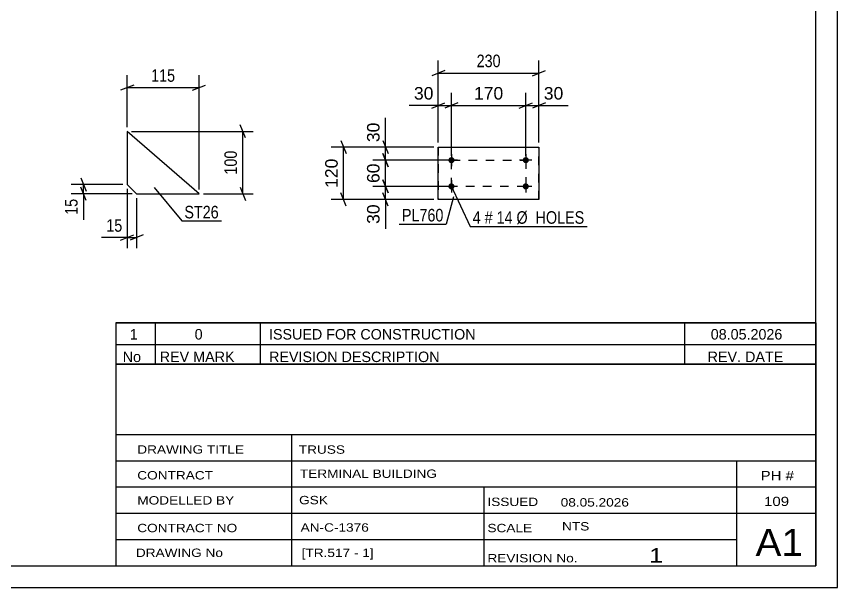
# Model space of a CAD drawing. Header units: millimetres. Extents: x 0 to 420, y 0 to 297.
# Drawn here: x 232.2 to 420, y 0 to 130.5 of the extents above; entities that cross this region are included whole.
import ezdxf

# ---------------------------------------------------------------- set-up
doc = ezdxf.new("R2010")
doc.units = ezdxf.units.MM
doc.linetypes.add('DXK_LINE_DOT2', pattern=[3.9198, 1.9599, -1.9599])
doc.styles.add('Arial', font='ARIAL.TTF', dxfattribs={"height": 0.2})
doc.styles.add('Arial Narrow', font='ARIALN.TTF', dxfattribs={"height": 0.2})

# ---------------------------------------------------------------- blocks, each defined once
blk = doc.blocks.new('Unknown-318883881-1115')
at = {"color": 5, "linetype": 'Continuous'}
for p, q in [((420, 0), (420, 297)), ((415, 5), (415, 292)), ((5, 5), (415, 5)), ((0, 0), (420, 0))]:
    blk.add_line(p, q, dxfattribs=at)
blk = doc.blocks.new('Bolt-318883881-3354 - 3320')
at = {"linetype": 'Continuous'}
for points in [[(331.01, 97.7), (331.02, 97.84), (331.07, 97.98), (331.14, 98.11), (331.24, 98.22), (331.36, 98.3), (331.49, 98.36), (331.63, 98.39), (331.78, 98.39), (331.92, 98.36), (332.06, 98.3), (332.18, 98.22), (332.27, 98.11), (332.35, 97.98), (332.39, 97.84), (332.41, 97.7), (332.39, 97.55), (332.35, 97.41), (332.27, 97.29), (332.18, 97.18), (332.06, 97.09), (331.92, 97.03), (331.78, 97), (331.63, 97), (331.49, 97.03), (331.36, 97.09), (331.24, 97.18), (331.14, 97.29), (331.07, 97.41), (331.02, 97.55)], [(348.01, 97.7), (348.02, 97.84), (348.07, 97.98), (348.14, 98.11), (348.24, 98.22), (348.36, 98.3), (348.49, 98.36), (348.63, 98.39), (348.78, 98.39), (348.92, 98.36), (349.06, 98.3), (349.18, 98.22), (349.27, 98.11), (349.35, 97.98), (349.39, 97.84), (349.41, 97.7), (349.39, 97.55), (349.35, 97.41), (349.27, 97.29), (349.18, 97.18), (349.06, 97.09), (348.92, 97.03), (348.78, 97), (348.63, 97), (348.49, 97.03), (348.36, 97.09), (348.24, 97.18), (348.14, 97.29), (348.07, 97.41), (348.02, 97.55)], [(331.01, 91.7), (331.02, 91.84), (331.07, 91.98), (331.14, 92.11), (331.24, 92.22), (331.36, 92.3), (331.49, 92.36), (331.63, 92.39), (331.78, 92.39), (331.92, 92.36), (332.06, 92.3), (332.18, 92.22), (332.27, 92.11), (332.35, 91.98), (332.39, 91.84), (332.41, 91.7), (332.39, 91.55), (332.35, 91.41), (332.27, 91.29), (332.18, 91.18), (332.06, 91.09), (331.92, 91.03), (331.78, 91), (331.63, 91), (331.49, 91.03), (331.36, 91.09), (331.24, 91.18), (331.14, 91.29), (331.07, 91.41), (331.02, 91.55)], [(348.01, 91.7), (348.02, 91.84), (348.07, 91.98), (348.14, 92.11), (348.24, 92.22), (348.36, 92.3), (348.49, 92.36), (348.63, 92.39), (348.78, 92.39), (348.92, 92.36), (349.06, 92.3), (349.18, 92.22), (349.27, 92.11), (349.35, 91.98), (349.39, 91.84), (349.41, 91.7), (349.39, 91.55), (349.35, 91.41), (349.27, 91.29), (349.18, 91.18), (349.06, 91.09), (348.92, 91.03), (348.78, 91), (348.63, 91), (348.49, 91.03), (348.36, 91.09), (348.24, 91.18), (348.14, 91.29), (348.07, 91.41), (348.02, 91.55)]]:
    blk.add_hatch(color=1, dxfattribs=at).paths.add_polyline_path(points)
at = {"color": 1, "linetype": 'Continuous'}
for p, q in [((333.11, 97.7), (330.31, 97.7)), ((331.71, 99.1), (331.71, 96.3)), ((350.11, 97.7), (347.31, 97.7)), ((348.71, 99.1), (348.71, 96.3)), ((331.71, 93.1), (331.71, 90.3)), ((348.71, 93.1), (348.71, 90.3)), ((333.11, 91.7), (330.31, 91.7)), ((350.11, 91.7), (347.31, 91.7))]:
    blk.add_line(p, q, dxfattribs=at)
blk = doc.blocks.new('Part-318883881-3369 - 3320')
at = {"color": 2, "linetype": 'Continuous'}
for p, q in [((328.71, 88.7), (328.71, 100.7)), ((328.71, 100.7), (328.71, 100.7)), ((328.71, 100.7), (351.71, 100.7)), ((351.71, 100.7), (351.71, 88.7)), ((328.71, 88.7), (328.71, 88.7)), ((351.71, 88.7), (328.71, 88.7))]:
    blk.add_line(p, q, dxfattribs=at)
at = {"color": 7, "linetype": 'DXK_LINE_DOT2'}
for p, q in [((328.71, 100.7), (328.71, 88.7)), ((328.71, 100.7), (328.71, 100.7)), ((351.71, 88.7), (351.71, 100.7)), ((328.71, 88.7), (328.71, 88.7))]:
    blk.add_line(p, q, dxfattribs=at)
blk = doc.blocks.new('Part-318883881-3224 - 3208')
at = {"color": 2, "linetype": 'Continuous'}
for p, q in [((257.58, 104.27), (257.58, 92.13)), ((274.01, 89.99), (257.58, 104.27)), ((257.58, 92.13), (259.72, 89.99)), ((259.72, 89.99), (274.01, 89.99))]:
    blk.add_line(p, q, dxfattribs=at)
blk = doc.blocks.new('Rectangle-318883881-3438 - 3320')
at = {"color": 1, "linetype": 'DXK_LINE_DOT2'}
blk.add_lwpolyline([(331.71, 97.7), (348.71, 97.7), (348.71, 91.7), (331.71, 91.7), (331.71, 97.7)], close=True, dxfattribs=at)
blk = doc.blocks.new('StraightDimension-318883881-3428 - 3320')
at = {"color": 7, "linetype": 'Continuous'}
for p, q in [((306.46, 102.2), (307.66, 99.2)), ((327.71, 100.7), (304.21, 100.7)), ((307.06, 88.7), (307.06, 100.7)), ((307.66, 87.2), (306.46, 90.2)), ((327.71, 88.7), (304.21, 88.7))]:
    blk.add_line(p, q, dxfattribs=at)
at = {"color": 0}
blk.add_wipeout([(306.31, 98.63), (302.11, 98.63), (302.11, 90.76), (306.31, 90.76)], dxfattribs=at)
at = {"color": 3, "style": 'Arial'}
blk.add_text('120', height=2.865, rotation=90.0002, dxfattribs=at).set_placement((305.71, 91.36))
blk = doc.blocks.new('StraightDimension-318883881-4844 - 3320')
at = {"color": 7, "linetype": 'Continuous'}
for p, q in [((348.71, 98.7), (348.71, 113.05)), ((351.71, 101.7), (351.71, 113.05)), ((347.21, 109.6), (350.21, 110.8)), ((353.21, 110.8), (350.21, 109.6)), ((348.71, 110.2), (351.71, 110.2))]:
    blk.add_line(p, q, dxfattribs=at)
at = {"color": 0}
blk.add_wipeout([(357.88, 110.95), (357.88, 115.15), (352.23, 115.15), (352.23, 110.95)], dxfattribs=at)
at = {"color": 7, "linetype": 'Continuous'}
blk.add_line((351.71, 110.2), (358.4, 110.2), dxfattribs=at)
blk.add_line((351.71, 110.2), (358.4, 110.2), dxfattribs=at)
at = {"color": 3, "style": 'Arial'}
blk.add_text('30', height=2.865, dxfattribs=at).set_placement((352.83, 111.55))
blk = doc.blocks.new('StraightDimension-318883881-3371 - 3320')
at = {"color": 7, "linetype": 'Continuous'}
for p, q in [((328.71, 101.7), (328.71, 120.45)), ((351.71, 101.7), (351.71, 120.45)), ((330.21, 118.2), (327.21, 117)), ((328.71, 117.6), (351.71, 117.6)), ((350.21, 117), (353.21, 118.2))]:
    blk.add_line(p, q, dxfattribs=at)
at = {"color": 0}
blk.add_wipeout([(343.55, 118.35), (343.55, 122.55), (336.87, 122.55), (336.87, 118.35)], dxfattribs=at)
at = {"color": 3, "style": 'Arial Narrow'}
blk.add_text('230', height=2.863, dxfattribs=at).set_placement((337.47, 118.95))
blk = doc.blocks.new('StraightDimension-318883881-4845 - 3320')
at = {"color": 7, "linetype": 'Continuous'}
for p, q in [((331.71, 98.7), (331.71, 113.05)), ((348.71, 98.7), (348.71, 113.05)), ((333.21, 110.8), (330.21, 109.6)), ((347.21, 109.6), (350.21, 110.8)), ((331.71, 110.2), (348.71, 110.2))]:
    blk.add_line(p, q, dxfattribs=at)
at = {"color": 0}
blk.add_wipeout([(344.14, 110.95), (344.14, 115.15), (336.27, 115.15), (336.27, 110.95)], dxfattribs=at)
at = {"color": 3, "style": 'Arial'}
blk.add_text('170', height=2.865, dxfattribs=at).set_placement((336.87, 111.55))
blk = doc.blocks.new('StraightDimension-318883881-4846 - 3320')
at = {"color": 7, "linetype": 'Continuous'}
for p, q in [((328.71, 101.7), (328.71, 113.05)), ((331.71, 98.7), (331.71, 113.05)), ((327.21, 109.6), (330.21, 110.8)), ((333.21, 110.8), (330.21, 109.6)), ((328.71, 110.2), (331.71, 110.2))]:
    blk.add_line(p, q, dxfattribs=at)
at = {"color": 0}
blk.add_wipeout([(328.18, 110.95), (328.18, 115.15), (322.54, 115.15), (322.54, 110.95)], dxfattribs=at)
at = {"color": 7, "linetype": 'Continuous'}
blk.add_line((328.71, 110.2), (322.01, 110.2), dxfattribs=at)
blk.add_line((328.71, 110.2), (322.01, 110.2), dxfattribs=at)
at = {"color": 3, "style": 'Arial'}
blk.add_text('30', height=2.865, dxfattribs=at).set_placement((323.14, 111.55))
blk = doc.blocks.new('StraightDimension-318883881-4886 - 3320')
at = {"color": 7, "linetype": 'Continuous'}
for p, q in [((330.71, 97.7), (313.77, 97.7)), ((316.02, 99.2), (317.22, 96.2)), ((316.62, 91.7), (316.62, 97.7)), ((317.22, 90.2), (316.02, 93.2)), ((330.71, 91.7), (313.77, 91.7))]:
    blk.add_line(p, q, dxfattribs=at)
at = {"color": 0}
blk.add_wipeout([(315.87, 97.52), (311.67, 97.52), (311.67, 91.87), (315.87, 91.87)], dxfattribs=at)
at = {"color": 3, "style": 'Arial'}
blk.add_text('60', height=2.865, rotation=90.0002, dxfattribs=at).set_placement((315.27, 92.47))
blk = doc.blocks.new('StraightDimension-318883881-4929 - 3320')
at = {"color": 7, "linetype": 'Continuous'}
for p, q in [((316.02, 102.2), (317.22, 99.2)), ((327.71, 100.7), (313.77, 100.7)), ((316.62, 97.7), (316.62, 100.7)), ((330.71, 97.7), (313.77, 97.7)), ((317.22, 96.2), (316.02, 99.2))]:
    blk.add_line(p, q, dxfattribs=at)
at = {"color": 0}
blk.add_wipeout([(315.87, 106.87), (311.67, 106.87), (311.67, 101.22), (315.87, 101.22)], dxfattribs=at)
at = {"color": 7, "linetype": 'Continuous'}
blk.add_line((316.62, 100.7), (316.62, 107.4), dxfattribs=at)
blk.add_line((316.62, 100.7), (316.62, 107.4), dxfattribs=at)
at = {"color": 3, "style": 'Arial'}
blk.add_text('30', height=2.865, rotation=90.0002, dxfattribs=at).set_placement((315.27, 101.82))
blk = doc.blocks.new('StraightDimension-318883881-4930 - 3320')
at = {"color": 7, "linetype": 'Continuous'}
for p, q in [((316.02, 93.2), (317.22, 90.2)), ((330.71, 91.7), (313.77, 91.7)), ((317.22, 87.2), (316.02, 90.2)), ((316.62, 88.7), (316.62, 91.7)), ((327.71, 88.7), (313.77, 88.7))]:
    blk.add_line(p, q, dxfattribs=at)
at = {"color": 0}
blk.add_wipeout([(315.87, 88.17), (311.67, 88.17), (311.67, 82.53), (315.87, 82.53)], dxfattribs=at)
at = {"color": 7, "linetype": 'Continuous'}
blk.add_line((316.62, 88.7), (316.62, 82), dxfattribs=at)
blk.add_line((316.62, 88.7), (316.62, 82), dxfattribs=at)
at = {"color": 3, "style": 'Arial'}
blk.add_text('30', height=2.865, rotation=90.0002, dxfattribs=at).set_placement((315.27, 83.13))
blk = doc.blocks.new('StraightDimension-318883881-3248 - 3208')
at = {"color": 7, "linetype": 'Continuous'}
for p, q in [((284.61, 102.77), (283.41, 105.77)), ((258.58, 104.27), (286.41, 104.27)), ((284.01, 89.99), (284.01, 104.27)), ((283.41, 91.49), (284.61, 88.49)), ((275.01, 89.99), (286.41, 89.99))]:
    blk.add_line(p, q, dxfattribs=at)
at = {"color": 0}
blk.add_wipeout([(283.26, 100.47), (279.06, 100.47), (279.06, 93.79), (283.26, 93.79)], dxfattribs=at)
at = {"color": 3, "style": 'Arial Narrow'}
blk.add_text('100', height=2.863, rotation=90.0002, dxfattribs=at).set_placement((282.66, 94.39))
blk = doc.blocks.new('StraightDimension-318883881-3226 - 3208')
at = {"color": 7, "linetype": 'Continuous'}
for p, q in [((256.58, 92.13), (244.73, 92.13)), ((246.98, 93.63), (248.18, 90.63)), ((247.58, 89.99), (247.58, 92.13)), ((248.18, 88.49), (246.98, 91.49)), ((258.72, 89.99), (244.73, 89.99))]:
    blk.add_line(p, q, dxfattribs=at)
at = {"color": 0}
blk.add_wipeout([(246.83, 89.46), (242.63, 89.46), (242.63, 84.6), (246.83, 84.6)], dxfattribs=at)
at = {"color": 7, "linetype": 'Continuous'}
blk.add_line((247.58, 89.99), (247.58, 84.08), dxfattribs=at)
blk.add_line((247.58, 89.99), (247.58, 84.08), dxfattribs=at)
at = {"color": 3, "style": 'Arial Narrow'}
blk.add_text('15', height=2.863, rotation=90.0002, dxfattribs=at).set_placement((246.23, 85.2))
blk = doc.blocks.new('StraightDimension-318883881-3238 - 3208')
at = {"color": 7, "linetype": 'Continuous'}
for p, q in [((257.58, 105.27), (257.58, 117.12)), ((274.01, 90.99), (274.01, 117.12)), ((259.08, 114.87), (256.08, 113.67)), ((272.51, 113.67), (275.51, 114.87)), ((257.58, 114.27), (274.01, 114.27))]:
    blk.add_line(p, q, dxfattribs=at)
at = {"color": 0}
blk.add_wipeout([(269.14, 115.02), (269.14, 119.22), (262.45, 119.22), (262.45, 115.02)], dxfattribs=at)
at = {"color": 3, "style": 'Arial Narrow'}
blk.add_text('115', height=2.863, dxfattribs=at).set_placement((263.05, 115.62))
blk = doc.blocks.new('StraightDimension-318883881-3263 - 3208')
at = {"color": 7, "linetype": 'Continuous'}
for p, q in [((257.58, 91.13), (257.58, 77.59)), ((259.72, 88.99), (259.72, 77.59)), ((256.08, 79.39), (259.08, 80.59)), ((257.58, 79.99), (259.72, 79.99)), ((261.22, 80.59), (258.22, 79.39))]:
    blk.add_line(p, q, dxfattribs=at)
at = {"color": 0}
blk.add_wipeout([(257.06, 80.74), (257.06, 84.94), (252.2, 84.94), (252.2, 80.74)], dxfattribs=at)
at = {"color": 7, "linetype": 'Continuous'}
blk.add_line((257.58, 79.99), (251.67, 79.99), dxfattribs=at)
blk.add_line((257.58, 79.99), (251.67, 79.99), dxfattribs=at)
at = {"color": 3, "style": 'Arial Narrow'}
blk.add_text('15', height=2.863, dxfattribs=at).set_placement((252.8, 81.34))
blk = doc.blocks.new('Unknown-318883881-16996')
at = {"color": 7, "linetype": 'Continuous'}
for p, q in [((255, 51.05), (255, 5)), ((255, 51.05), (415, 51.05)), ((415, 51), (415, 5)), ((255, 35), (415, 35)), ((295.14, 35), (295.14, 5)), ((255, 29), (415, 29)), ((397, 5.05), (397, 29.05)), ((255, 23), (415, 23)), ((339.14, 23), (339.14, 5)), ((255, 17), (415, 17)), ((255, 11), (397, 11)), ((255, 5), (415, 5))]:
    blk.add_line(p, q, dxfattribs=at)
at = {"color": 7, "style": 'Arial Narrow'}
for s, height, width, p in [('DRAWING TITLE', 1.9089, 1.425378, (259.88, 30.61)), ('TRUSS', 1.909, 1.425378, (296.81, 30.59)), ('CONTRACT', 1.909, 1.425378, (259.88, 24.71)), ('TERMINAL BUILDING', 1.9089, 1.425378, (297.06, 25.07)), ('MODELLED BY', 1.9089, 1.425378, (259.88, 18.98)), ('GSK', 1.909, 1.425378, (296.88, 19.04)), ('ISSUED', 1.909, 1.425378, (339.94, 18.64)), ('08.05.2026', 1.909, 1.425378, (356.69, 18.52)), ('CONTRACT NO', 1.9089, 1.425378, (259.88, 12.66)), ('AN-C-1376', 1.909, 1.425378, (297.23, 12.78)), ('SCALE', 1.909, 1.425378, (339.94, 12.65)), ('A1', 6.204, 1.25, (401.24, 7.2)), ('DRAWING No', 1.909, 1.425378, (259.56, 7)), ('[TR.517 - 1]', 1.9089, 1.425378, (297.46, 6.99)), ('REVISION No.', 1.9089, 1.425378, (339.94, 5.77)), ('1', 3.34, 1.5, (376.91, 5.68))]:
    blk.add_text(s, height=height, dxfattribs=dict(at, width=width)).set_placement(p)
at = {"color": 7, "linetype": 'Continuous', "style": 'Arial Narrow'}
for s, height, width, p in [('PH #', 2.1, 1.42538, (402.4, 24.55)), ('109', 2.1, 1.42538, (403.19, 18.65)), ('NTS', 1.909, 1.425378, (357, 13.05))]:
    blk.add_text(s, height=height, dxfattribs=dict(at, width=width)).set_placement(p)
blk = doc.blocks.new('Unknown-318883881-16997')
at = {"color": 7, "linetype": 'Continuous'}
for p, q in [((255, 60.55), (415, 60.55)), ((415, 60.55), (255, 60.55)), ((255, 60.55), (255, 55.55)), ((264, 60.55), (264, 55.55)), ((288, 60.55), (288, 55.55)), ((385, 60.55), (385, 55.55)), ((415, 60.55), (415, 55.55)), ((255, 55.55), (415, 55.55)), ((255, 55.55), (255, 51.05)), ((255, 55.55), (415, 55.55)), ((264, 55.55), (264, 51.05)), ((288, 55.55), (288, 51.05)), ((385, 55.55), (385, 51.05)), ((415, 55.55), (415, 51.05)), ((415, 51.05), (255, 51.05))]:
    blk.add_line(p, q, dxfattribs=at)
at = {"color": 7, "linetype": 'Continuous', "style": 'Arial Narrow'}
for s, height, width, p in [('1', 2.39, 1.196471, (258.16, 56.7)), ('0', 2.39, 1.196471, (273, 56.7)), ('ISSUED FOR CONSTRUCTION', 2.3861, 1.196471, (290, 56.7)), ('08.05.2026', 2.386, 1.196471, (391, 56.7)), ('No', 2.386, 1.2, (256.54, 51.55)), ('REV MARK', 2.386, 1.2, (265, 51.55)), ('REVISION DESCRIPTION', 2.3861, 1.2, (290, 51.55)), ('REV. DATE', 2.386, 1.2, (390.28, 51.55))]:
    blk.add_text(s, height=height, dxfattribs=dict(at, width=width)).set_placement(p)
blk = doc.blocks.new('Mark-318883881-3350 - 3320')
at = {"color": 0}
blk.add_wipeout([(338.4, 83.16), (338.4, 86.16), (336.57, 86.16), (336.57, 83.16)], dxfattribs=at)
blk.add_wipeout([(338.4, 83.16), (338.4, 86.16), (336.57, 86.16), (336.57, 83.16)], dxfattribs=at)
at = {"color": 7, "linetype": 'Continuous'}
blk.add_line((331.6, 92.01), (335.97, 82.56), dxfattribs=at)
at = {"color": 3, "style": 'Arial Narrow'}
blk.add_text('4', height=2.86, dxfattribs=at).set_placement((336.57, 83.16))
at = {"color": 0}
blk.add_wipeout([(341.13, 83.16), (341.13, 86.16), (339.3, 86.16), (339.3, 83.16)], dxfattribs=at)
blk.add_wipeout([(341.13, 83.16), (341.13, 86.16), (339.3, 86.16), (339.3, 83.16)], dxfattribs=at)
blk.add_wipeout([(345.68, 83.16), (345.68, 86.16), (342.03, 86.16), (342.03, 83.16)], dxfattribs=at)
blk.add_wipeout([(345.68, 83.16), (345.68, 86.16), (342.03, 86.16), (342.03, 83.16)], dxfattribs=at)
at = {"color": 3, "style": 'Arial Narrow'}
for s, height, p in [('#', 2.86, (339.3, 83.16)), ('14', 2.863, (342.03, 83.16))]:
    blk.add_text(s, height=height, dxfattribs=at).set_placement(p)
at = {"color": 0}
blk.add_wipeout([(362.11, 83.16), (362.11, 86.16), (346.58, 86.16), (346.58, 83.16)], dxfattribs=at)
blk.add_wipeout([(362.11, 83.16), (362.11, 86.16), (346.58, 86.16), (346.58, 83.16)], dxfattribs=at)
at = {"color": 7, "linetype": 'Continuous'}
blk.add_line((335.97, 82.56), (362.71, 82.56), dxfattribs=at)
at = {"color": 3, "style": 'Arial Narrow'}
blk.add_text('Ø  HOLES', height=2.863, dxfattribs=at).set_placement((346.58, 83.16))
blk = doc.blocks.new('Mark-318883881-3365 - 3320')
at = {"color": 0}
blk.add_wipeout([(329.89, 83.69), (329.89, 86.69), (320.39, 86.69), (320.39, 83.69)], dxfattribs=at)
blk.add_wipeout([(329.89, 83.69), (329.89, 86.69), (320.39, 86.69), (320.39, 83.69)], dxfattribs=at)
at = {"color": 30, "linetype": 'Continuous'}
for p in [(332.19, 89.34), (319.79, 83.09)]:
    blk.add_line(p, (330.49, 83.09), dxfattribs=at)
at = {"color": 3, "style": 'Arial Narrow'}
blk.add_text('PL760', height=2.863, dxfattribs=at).set_placement((320.39, 83.69))
blk = doc.blocks.new('Mark-318883881-3220 - 3208')
at = {"color": 0}
blk.add_wipeout([(278.5, 84.39), (278.5, 87.39), (270.65, 87.39), (270.65, 84.39)], dxfattribs=at)
blk.add_wipeout([(278.5, 84.39), (278.5, 87.39), (270.65, 87.39), (270.65, 84.39)], dxfattribs=at)
at = {"color": 30, "linetype": 'Continuous'}
for p, q in [((263.76, 91.45), (270.05, 83.79)), ((270.05, 83.79), (279.1, 83.79))]:
    blk.add_line(p, q, dxfattribs=at)
at = {"color": 3, "style": 'Arial Narrow'}
blk.add_text('ST26', height=2.863, dxfattribs=at).set_placement((270.65, 84.39))

msp = doc.modelspace()

# ---------------------------------------------------------------- block references
for name in ['Unknown-318883881-1115', 'Part-318883881-3224 - 3208', 'Part-318883881-3369 - 3320', 'Bolt-318883881-3354 - 3320', 'Rectangle-318883881-3438 - 3320', 'Unknown-318883881-16997', 'Unknown-318883881-16996']:
    msp.add_blockref(name, (0, 0))

# ---------------------------------------------------------------- next in the draw order: block references
for name in ['StraightDimension-318883881-4844 - 3320', 'StraightDimension-318883881-3248 - 3208', 'StraightDimension-318883881-3428 - 3320']:
    msp.add_blockref(name, (0, 0))

# ---------------------------------------------------------------- next in the draw order: block references
for name in ['StraightDimension-318883881-3371 - 3320', 'StraightDimension-318883881-3226 - 3208']:
    msp.add_blockref(name, (0, 0))

# ---------------------------------------------------------------- next in the draw order: block references
for name in ['StraightDimension-318883881-3238 - 3208', 'StraightDimension-318883881-4845 - 3320']:
    msp.add_blockref(name, (0, 0))

# ---------------------------------------------------------------- next in the draw order: block references
for name in ['StraightDimension-318883881-4846 - 3320', 'StraightDimension-318883881-3263 - 3208', 'Mark-318883881-3220 - 3208']:
    msp.add_blockref(name, (0, 0))

# ---------------------------------------------------------------- next in the draw order: block references
msp.add_blockref('StraightDimension-318883881-4886 - 3320', (0, 0))

# ---------------------------------------------------------------- next in the draw order: block references
for name in ['StraightDimension-318883881-4929 - 3320', 'StraightDimension-318883881-4930 - 3320']:
    msp.add_blockref(name, (0, 0))

# ---------------------------------------------------------------- next in the draw order: block references
msp.add_blockref('Mark-318883881-3350 - 3320', (0, 0))

# ---------------------------------------------------------------- next in the draw order: block references
msp.add_blockref('Mark-318883881-3365 - 3320', (0, 0))

doc.saveas('drawing.dxf')
